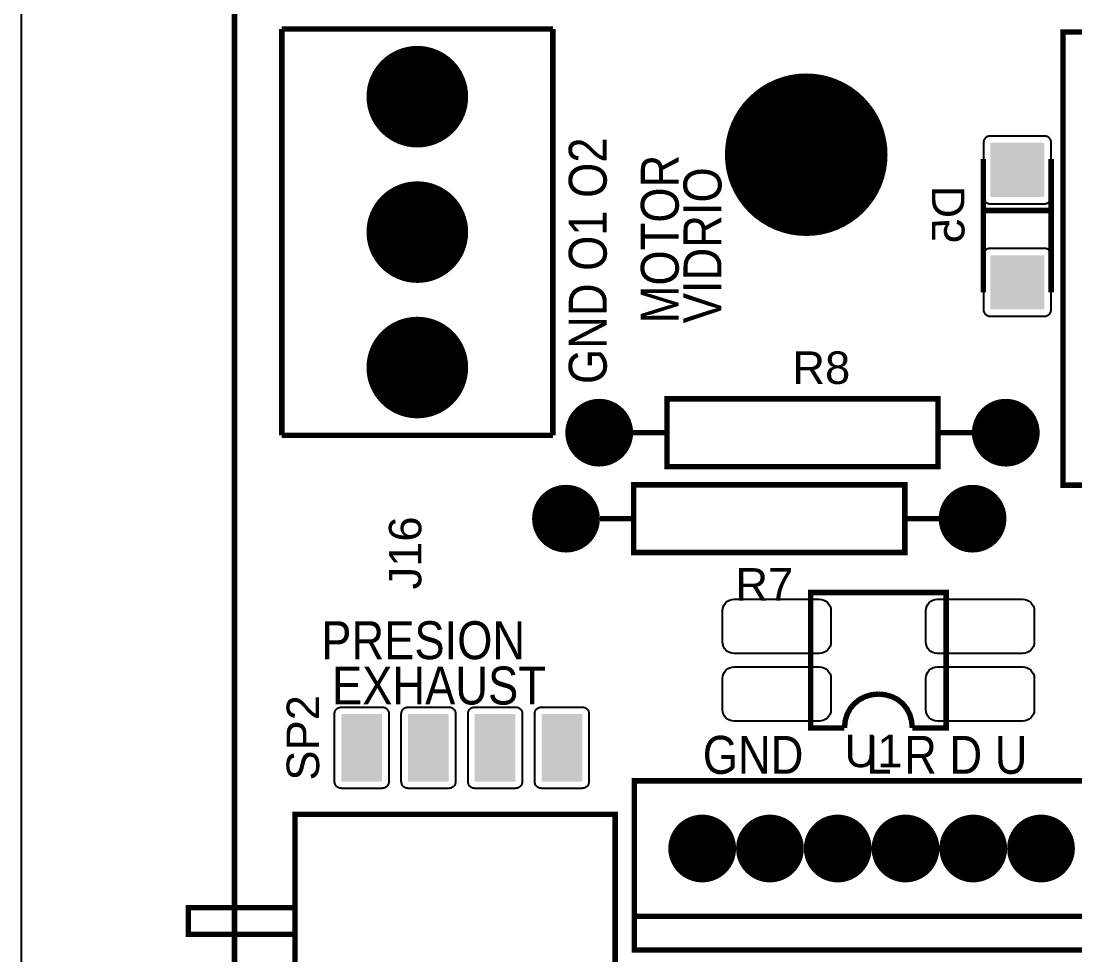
# Model space of a CAD drawing. Header units: inches. Extents: x 15 to 148, y 10 to 111.
# Drawn here: x 126.91 to 129.627, y 100.699 to 103.108 of the extents above; entities that cross this region are included whole.
import ezdxf

# ---------------------------------------------------------------- set-up
doc = ezdxf.new("R2010")
doc.units = ezdxf.units.IN
doc.header["$MEASUREMENT"] = 0
doc.layers.add('BLK_12AWG', color=7, linetype='Continuous')

# ---------------------------------------------------------------- blocks, each defined once
blk = doc.blocks.new('RPAD')
blk.add_trace([(-0.5, -0.5), (-0.5, 0.5), (0.5, -0.5), (0.5, 0.5)])
blk = doc.blocks.new('EPAD')
at = {"const_width": 0.5}
blk.add_lwpolyline([(-0.25, 0, 1), (0.25, 0, 1)], format="xyb", close=True, dxfattribs=at)
blk = doc.blocks.new('CBA2Board')
at = {"const_width": 0.008}
for points in [[(154.6751, 100.9212), (162.5311, 100.9212), (162.5311, 105.055), (154.6751, 105.055), (154.6751, 100.9212)], [(154.6751, 100.9212), (162.5311, 100.9212), (162.5311, 105.055), (154.6751, 105.055), (154.6751, 100.9212)], [(154.6751, 100.9212), (162.5311, 100.9212), (162.5311, 105.055), (154.6751, 105.055), (154.6751, 100.9212)], [(155.1449, 104.2849), (154.7449, 104.2849)], [(154.7449, 104.2849), (154.7449, 103.6849)], [(155.1449, 104.2849), (154.7449, 104.2849)], [(154.7449, 104.2849), (154.7449, 103.6849)], [(155.1449, 104.2849), (154.7449, 104.2849)], [(154.7449, 104.2849), (154.7449, 103.6849)], [(155.1449, 103.6849), (155.1449, 104.2849)], [(155.1449, 103.6849), (155.1449, 104.2849)], [(155.1449, 103.6849), (155.1449, 104.2849)], [(155.8976, 103.6112), (156.744, 103.6112), (156.744, 104.2805), (155.8976, 104.2805), (155.8976, 103.6112)], [(155.8976, 103.6112), (156.744, 103.6112), (156.744, 104.2805), (155.8976, 104.2805), (155.8976, 103.6112)], [(155.8976, 103.6112), (156.744, 103.6112), (156.744, 104.2805), (155.8976, 104.2805), (155.8976, 103.6112)], [(155.7803, 104.0928), (155.7803, 103.8958)], [(155.7803, 104.0928), (155.7803, 103.8958)], [(155.7803, 104.0928), (155.7803, 103.8958)], [(155.8803, 103.8958), (155.8803, 104.0928)], [(155.8803, 103.8958), (155.8803, 104.0928)], [(155.8803, 103.8958), (155.8803, 104.0928)], [(155.8803, 104.0168), (155.7803, 104.0168)], [(155.8803, 104.0168), (155.7803, 104.0168)], [(155.8803, 104.0168), (155.7803, 104.0168)], [(155.3133, 103.6387), (155.7133, 103.6387), (155.7133, 103.7387), (155.3133, 103.7387), (155.3133, 103.6387)], [(155.3133, 103.6387), (155.7133, 103.6387), (155.7133, 103.7387), (155.3133, 103.7387), (155.3133, 103.6387)], [(155.3133, 103.6387), (155.7133, 103.6387), (155.7133, 103.7387), (155.3133, 103.7387), (155.3133, 103.6387)], [(155.1449, 103.6849), (154.7449, 103.6849)], [(155.1449, 103.6849), (154.7449, 103.6849)], [(155.1449, 103.6849), (154.7449, 103.6849)], [(155.3133, 103.6887), (155.2633, 103.6887)], [(155.3133, 103.6887), (155.2633, 103.6887)], [(155.3133, 103.6887), (155.2633, 103.6887)], [(155.7633, 103.6887), (155.7133, 103.6887)], [(155.7633, 103.6887), (155.7133, 103.6887)], [(155.7633, 103.6887), (155.7133, 103.6887)], [(155.2643, 103.5117), (155.6643, 103.5117), (155.6643, 103.6117), (155.2643, 103.6117), (155.2643, 103.5117)], [(155.2643, 103.5117), (155.6643, 103.5117), (155.6643, 103.6117), (155.2643, 103.6117), (155.2643, 103.5117)], [(155.2643, 103.5117), (155.6643, 103.5117), (155.6643, 103.6117), (155.2643, 103.6117), (155.2643, 103.5117)], [(155.2143, 103.5617), (155.2643, 103.5617)], [(155.2143, 103.5617), (155.2643, 103.5617)], [(155.2143, 103.5617), (155.2643, 103.5617)], [(155.6643, 103.5617), (155.7143, 103.5617)], [(155.6643, 103.5617), (155.7143, 103.5617)], [(155.6643, 103.5617), (155.7143, 103.5617)], [(155.5753, 103.2527), (155.5253, 103.2527), (155.5253, 103.4527), (155.7253, 103.4527), (155.7253, 103.2527), (155.6753, 103.2527)], [(155.5753, 103.2527), (155.5253, 103.2527), (155.5253, 103.4527), (155.7253, 103.4527), (155.7253, 103.2527), (155.6753, 103.2527)], [(155.5753, 103.2527), (155.5253, 103.2527), (155.5253, 103.4527), (155.7253, 103.4527), (155.7253, 103.2527), (155.6753, 103.2527)], [(155.6253, 103.3027), (155.6151, 103.3017), (155.6057, 103.2989), (155.5972, 103.2945), (155.5898, 103.2885), (155.5837, 103.2812), (155.5792, 103.2727), (155.5763, 103.2631), (155.5753, 103.2527)], [(155.6253, 103.3027), (155.6151, 103.3017), (155.6057, 103.2989), (155.5972, 103.2945), (155.5898, 103.2885), (155.5837, 103.2812), (155.5792, 103.2727), (155.5763, 103.2631), (155.5753, 103.2527)], [(155.6253, 103.3027), (155.6151, 103.3017), (155.6057, 103.2989), (155.5972, 103.2945), (155.5898, 103.2885), (155.5837, 103.2812), (155.5792, 103.2727), (155.5763, 103.2631), (155.5753, 103.2527)], [(155.6253, 103.3027), (155.6358, 103.3017), (155.6453, 103.2989), (155.6539, 103.2945), (155.6612, 103.2885), (155.6671, 103.2812), (155.6716, 103.2727), (155.6743, 103.2631), (155.6753, 103.2527)], [(155.6253, 103.3027), (155.6358, 103.3017), (155.6453, 103.2989), (155.6539, 103.2945), (155.6612, 103.2885), (155.6671, 103.2812), (155.6716, 103.2727), (155.6743, 103.2631), (155.6753, 103.2527)], [(155.6253, 103.3027), (155.6358, 103.3017), (155.6453, 103.2989), (155.6539, 103.2945), (155.6612, 103.2885), (155.6671, 103.2812), (155.6716, 103.2727), (155.6743, 103.2631), (155.6753, 103.2527)], [(155.2653, 102.9246), (156.1653, 102.9246), (156.1653, 103.1746), (155.2653, 103.1746), (155.2653, 102.9246)], [(155.2653, 102.9246), (156.1653, 102.9246), (156.1653, 103.1746), (155.2653, 103.1746), (155.2653, 102.9246)], [(155.2653, 102.9246), (156.1653, 102.9246), (156.1653, 103.1746), (155.2653, 103.1746), (155.2653, 102.9246)], [(154.7645, 102.6526), (155.2369, 102.6526), (155.2369, 103.125), (154.7645, 103.125), (154.7645, 102.6526)], [(154.7645, 102.6526), (155.2369, 102.6526), (155.2369, 103.125), (154.7645, 103.125), (154.7645, 102.6526)], [(154.7645, 102.6526), (155.2369, 102.6526), (155.2369, 103.125), (154.7645, 103.125), (154.7645, 102.6526)], [(154.607, 102.9478), (154.7645, 102.9478), (154.7645, 102.9872), (154.607, 102.9872), (154.607, 102.9478)], [(154.607, 102.9478), (154.7645, 102.9478), (154.7645, 102.9872), (154.607, 102.9872), (154.607, 102.9478)], [(154.607, 102.9478), (154.7645, 102.9478), (154.7645, 102.9872), (154.607, 102.9872), (154.607, 102.9478)], [(156.1653, 102.9746), (155.2653, 102.9746)], [(156.1653, 102.9746), (155.2653, 102.9746)], [(156.1653, 102.9746), (155.2653, 102.9746)]]:
    blk.add_lwpolyline(points, dxfattribs=at)
for points in [[(155.8803, 104.0368), (155.8803, 104.1168), (155.8803, 104.1178), (155.8801, 104.1188), (155.8799, 104.1198), (155.8796, 104.1207), (155.8792, 104.1216), (155.8787, 104.1224), (155.8781, 104.1232), (155.8775, 104.1239), (155.8767, 104.1245), (155.876, 104.1251), (155.8752, 104.1256), (155.8743, 104.126), (155.8734, 104.1263), (155.8724, 104.1266), (155.8714, 104.1267), (155.8703, 104.1268), (155.7903, 104.1268), (155.7893, 104.1267), (155.7883, 104.1266), (155.7873, 104.1263), (155.7864, 104.126), (155.7855, 104.1256), (155.7847, 104.1251), (155.7839, 104.1245), (155.7832, 104.1239), (155.7826, 104.1232), (155.782, 104.1224), (155.7815, 104.1216), (155.7811, 104.1207), (155.7808, 104.1198), (155.7805, 104.1188), (155.7804, 104.1178), (155.7803, 104.1168), (155.7803, 104.0368), (155.7804, 104.0357), (155.7805, 104.0347), (155.7808, 104.0338), (155.7811, 104.0328), (155.7815, 104.032), (155.782, 104.0311), (155.7826, 104.0304), (155.7832, 104.0297), (155.7839, 104.029), (155.7847, 104.0285), (155.7855, 104.028), (155.7864, 104.0276), (155.7873, 104.0272), (155.7883, 104.027), (155.7893, 104.0268), (155.7903, 104.0268), (155.8703, 104.0268), (155.8714, 104.0268), (155.8724, 104.027), (155.8734, 104.0272), (155.8743, 104.0276), (155.8752, 104.028), (155.876, 104.0285), (155.8767, 104.029), (155.8775, 104.0297), (155.8781, 104.0304), (155.8787, 104.0311), (155.8792, 104.032), (155.8796, 104.0328), (155.8799, 104.0338), (155.8801, 104.0347), (155.8803, 104.0357), (155.8803, 104.0368)], [(155.8803, 103.8708), (155.8803, 103.9508), (155.8803, 103.9518), (155.8801, 103.9528), (155.8799, 103.9538), (155.8796, 103.9547), (155.8792, 103.9556), (155.8787, 103.9564), (155.8781, 103.9572), (155.8775, 103.9579), (155.8767, 103.9585), (155.876, 103.9591), (155.8752, 103.9596), (155.8743, 103.96), (155.8734, 103.9603), (155.8724, 103.9606), (155.8714, 103.9607), (155.8703, 103.9608), (155.7903, 103.9608), (155.7893, 103.9607), (155.7883, 103.9606), (155.7873, 103.9603), (155.7864, 103.96), (155.7855, 103.9596), (155.7847, 103.9591), (155.7839, 103.9585), (155.7832, 103.9579), (155.7826, 103.9572), (155.782, 103.9564), (155.7815, 103.9556), (155.7811, 103.9547), (155.7808, 103.9538), (155.7805, 103.9528), (155.7804, 103.9518), (155.7803, 103.9508), (155.7803, 103.8708), (155.7804, 103.8697), (155.7805, 103.8687), (155.7808, 103.8678), (155.7811, 103.8668), (155.7815, 103.866), (155.782, 103.8651), (155.7826, 103.8644), (155.7832, 103.8637), (155.7839, 103.863), (155.7847, 103.8625), (155.7855, 103.862), (155.7864, 103.8616), (155.7873, 103.8612), (155.7883, 103.861), (155.7893, 103.8608), (155.7903, 103.8608), (155.8703, 103.8608), (155.8714, 103.8608), (155.8724, 103.861), (155.8734, 103.8612), (155.8743, 103.8616), (155.8752, 103.862), (155.876, 103.8625), (155.8767, 103.863), (155.8775, 103.8637), (155.8781, 103.8644), (155.8787, 103.8651), (155.8792, 103.866), (155.8796, 103.8668), (155.8799, 103.8678), (155.8801, 103.8687), (155.8803, 103.8697), (155.8803, 103.8708)], [(155.3953, 103.3797), (155.3953, 103.4257), (155.3956, 103.4291), (155.3966, 103.4324), (155.3981, 103.4352), (155.4002, 103.4378), (155.4027, 103.4398), (155.4056, 103.4414), (155.4088, 103.4423), (155.4123, 103.4427), (155.5383, 103.4427), (155.5418, 103.4423), (155.545, 103.4414), (155.5479, 103.4398), (155.5504, 103.4378), (155.5524, 103.4352), (155.554, 103.4324), (155.555, 103.4291), (155.5553, 103.4257), (155.5553, 103.3797), (155.555, 103.3762), (155.554, 103.373), (155.5524, 103.3701), (155.5504, 103.3676), (155.5479, 103.3655), (155.545, 103.364), (155.5418, 103.363), (155.5383, 103.3627), (155.4123, 103.3627), (155.4088, 103.363), (155.4056, 103.364), (155.4027, 103.3655), (155.4002, 103.3676), (155.3981, 103.3701), (155.3966, 103.373), (155.3956, 103.3762), (155.3953, 103.3797)], [(155.6953, 103.3797), (155.6953, 103.4257), (155.6956, 103.4291), (155.6966, 103.4324), (155.6981, 103.4352), (155.7002, 103.4378), (155.7027, 103.4398), (155.7056, 103.4414), (155.7088, 103.4423), (155.7123, 103.4427), (155.8383, 103.4427), (155.8418, 103.4423), (155.845, 103.4414), (155.8479, 103.4398), (155.8504, 103.4378), (155.8524, 103.4352), (155.854, 103.4324), (155.855, 103.4291), (155.8553, 103.4257), (155.8553, 103.3797), (155.855, 103.3762), (155.854, 103.373), (155.8524, 103.3701), (155.8504, 103.3676), (155.8479, 103.3655), (155.845, 103.364), (155.8418, 103.363), (155.8383, 103.3627), (155.7123, 103.3627), (155.7088, 103.363), (155.7056, 103.364), (155.7027, 103.3655), (155.7002, 103.3676), (155.6981, 103.3701), (155.6966, 103.373), (155.6956, 103.3762), (155.6953, 103.3797)], [(155.3953, 103.2797), (155.3953, 103.3257), (155.3956, 103.3291), (155.3966, 103.3324), (155.3981, 103.3352), (155.4002, 103.3378), (155.4027, 103.3398), (155.4056, 103.3414), (155.4088, 103.3423), (155.4123, 103.3427), (155.5383, 103.3427), (155.5418, 103.3423), (155.545, 103.3414), (155.5479, 103.3398), (155.5504, 103.3378), (155.5524, 103.3352), (155.554, 103.3324), (155.555, 103.3291), (155.5553, 103.3257), (155.5553, 103.2797), (155.555, 103.2762), (155.554, 103.273), (155.5524, 103.2701), (155.5504, 103.2676), (155.5479, 103.2655), (155.545, 103.264), (155.5418, 103.263), (155.5383, 103.2627), (155.4123, 103.2627), (155.4088, 103.263), (155.4056, 103.264), (155.4027, 103.2655), (155.4002, 103.2676), (155.3981, 103.2701), (155.3966, 103.273), (155.3956, 103.2762), (155.3953, 103.2797)], [(155.6953, 103.2797), (155.6953, 103.3257), (155.6956, 103.3291), (155.6966, 103.3324), (155.6981, 103.3352), (155.7002, 103.3378), (155.7027, 103.3398), (155.7056, 103.3414), (155.7088, 103.3423), (155.7123, 103.3427), (155.8383, 103.3427), (155.8418, 103.3423), (155.845, 103.3414), (155.8479, 103.3398), (155.8504, 103.3378), (155.8524, 103.3352), (155.854, 103.3324), (155.855, 103.3291), (155.8553, 103.3257), (155.8553, 103.2797), (155.855, 103.2762), (155.854, 103.273), (155.8524, 103.2701), (155.8504, 103.2676), (155.8479, 103.2655), (155.845, 103.264), (155.8418, 103.263), (155.8383, 103.2627), (155.7123, 103.2627), (155.7088, 103.263), (155.7056, 103.264), (155.7027, 103.2655), (155.7002, 103.2676), (155.6981, 103.2701), (155.6966, 103.273), (155.6956, 103.2762), (155.6953, 103.2797)], [(154.8329, 103.2834), (154.8929, 103.2834), (154.8939, 103.2834), (154.8949, 103.2832), (154.8959, 103.283), (154.8968, 103.2827), (154.8977, 103.2822), (154.8985, 103.2817), (154.8993, 103.2812), (154.9, 103.2805), (154.9006, 103.2798), (154.9012, 103.2791), (154.9017, 103.2782), (154.9021, 103.2774), (154.9025, 103.2764), (154.9027, 103.2755), (154.9028, 103.2745), (154.9029, 103.2734), (154.9029, 103.1734), (154.9028, 103.1724), (154.9027, 103.1714), (154.9025, 103.1704), (154.9021, 103.1695), (154.9017, 103.1686), (154.9012, 103.1678), (154.9006, 103.167), (154.9, 103.1663), (154.8993, 103.1657), (154.8985, 103.1651), (154.8977, 103.1646), (154.8968, 103.1642), (154.8959, 103.1639), (154.8949, 103.1636), (154.8939, 103.1635), (154.8929, 103.1634), (154.8329, 103.1634), (154.8319, 103.1635), (154.8309, 103.1636), (154.8299, 103.1639), (154.829, 103.1642), (154.8281, 103.1646), (154.8273, 103.1651), (154.8265, 103.1657), (154.8258, 103.1663), (154.8251, 103.167), (154.8246, 103.1678), (154.8241, 103.1686), (154.8237, 103.1695), (154.8233, 103.1704), (154.8231, 103.1714), (154.8229, 103.1724), (154.8229, 103.1734), (154.8229, 103.2734), (154.8229, 103.2745), (154.8231, 103.2755), (154.8233, 103.2764), (154.8237, 103.2774), (154.8241, 103.2782), (154.8246, 103.2791), (154.8251, 103.2798), (154.8258, 103.2805), (154.8265, 103.2812), (154.8273, 103.2817), (154.8281, 103.2822), (154.829, 103.2827), (154.8299, 103.283), (154.8309, 103.2832), (154.8319, 103.2834), (154.8329, 103.2834)], [(154.9313, 103.2834), (154.9913, 103.2834), (154.9924, 103.2834), (154.9934, 103.2832), (154.9943, 103.283), (154.9953, 103.2827), (154.9961, 103.2822), (154.997, 103.2817), (154.9977, 103.2812), (154.9984, 103.2805), (154.9991, 103.2798), (154.9996, 103.2791), (155.0001, 103.2782), (155.0005, 103.2774), (155.0009, 103.2764), (155.0011, 103.2755), (155.0013, 103.2745), (155.0013, 103.2734), (155.0013, 103.1734), (155.0013, 103.1724), (155.0011, 103.1714), (155.0009, 103.1704), (155.0005, 103.1695), (155.0001, 103.1686), (154.9996, 103.1678), (154.9991, 103.167), (154.9984, 103.1663), (154.9977, 103.1657), (154.997, 103.1651), (154.9961, 103.1646), (154.9953, 103.1642), (154.9943, 103.1639), (154.9934, 103.1636), (154.9924, 103.1635), (154.9913, 103.1634), (154.9313, 103.1634), (154.9303, 103.1635), (154.9293, 103.1636), (154.9283, 103.1639), (154.9274, 103.1642), (154.9265, 103.1646), (154.9257, 103.1651), (154.9249, 103.1657), (154.9242, 103.1663), (154.9236, 103.167), (154.923, 103.1678), (154.9225, 103.1686), (154.9221, 103.1695), (154.9218, 103.1704), (154.9215, 103.1714), (154.9214, 103.1724), (154.9213, 103.1734), (154.9213, 103.2734), (154.9214, 103.2745), (154.9215, 103.2755), (154.9218, 103.2764), (154.9221, 103.2774), (154.9225, 103.2782), (154.923, 103.2791), (154.9236, 103.2798), (154.9242, 103.2805), (154.9249, 103.2812), (154.9257, 103.2817), (154.9265, 103.2822), (154.9274, 103.2827), (154.9283, 103.283), (154.9293, 103.2832), (154.9303, 103.2834), (154.9313, 103.2834)], [(155.0297, 103.2834), (155.0897, 103.2834), (155.0908, 103.2834), (155.0918, 103.2832), (155.0928, 103.283), (155.0937, 103.2827), (155.0946, 103.2822), (155.0954, 103.2817), (155.0961, 103.2812), (155.0969, 103.2805), (155.0975, 103.2798), (155.0981, 103.2791), (155.0986, 103.2782), (155.099, 103.2774), (155.0993, 103.2764), (155.0995, 103.2755), (155.0997, 103.2745), (155.0997, 103.2734), (155.0997, 103.1734), (155.0997, 103.1724), (155.0995, 103.1714), (155.0993, 103.1704), (155.099, 103.1695), (155.0986, 103.1686), (155.0981, 103.1678), (155.0975, 103.167), (155.0969, 103.1663), (155.0961, 103.1657), (155.0954, 103.1651), (155.0946, 103.1646), (155.0937, 103.1642), (155.0928, 103.1639), (155.0918, 103.1636), (155.0908, 103.1635), (155.0897, 103.1634), (155.0297, 103.1634), (155.0287, 103.1635), (155.0277, 103.1636), (155.0267, 103.1639), (155.0258, 103.1642), (155.0249, 103.1646), (155.0241, 103.1651), (155.0233, 103.1657), (155.0226, 103.1663), (155.022, 103.167), (155.0214, 103.1678), (155.0209, 103.1686), (155.0205, 103.1695), (155.0202, 103.1704), (155.0199, 103.1714), (155.0198, 103.1724), (155.0197, 103.1734), (155.0197, 103.2734), (155.0198, 103.2745), (155.0199, 103.2755), (155.0202, 103.2764), (155.0205, 103.2774), (155.0209, 103.2782), (155.0214, 103.2791), (155.022, 103.2798), (155.0226, 103.2805), (155.0233, 103.2812), (155.0241, 103.2817), (155.0249, 103.2822), (155.0258, 103.2827), (155.0267, 103.283), (155.0277, 103.2832), (155.0287, 103.2834), (155.0297, 103.2834)], [(155.1282, 103.2834), (155.1882, 103.2834), (155.1892, 103.2834), (155.1902, 103.2832), (155.1912, 103.283), (155.1921, 103.2827), (155.193, 103.2822), (155.1938, 103.2817), (155.1946, 103.2812), (155.1953, 103.2805), (155.1959, 103.2798), (155.1965, 103.2791), (155.197, 103.2782), (155.1974, 103.2774), (155.1977, 103.2764), (155.198, 103.2755), (155.1981, 103.2745), (155.1982, 103.2734), (155.1982, 103.1734), (155.1981, 103.1724), (155.198, 103.1714), (155.1977, 103.1704), (155.1974, 103.1695), (155.197, 103.1686), (155.1965, 103.1678), (155.1959, 103.167), (155.1953, 103.1663), (155.1946, 103.1657), (155.1938, 103.1651), (155.193, 103.1646), (155.1921, 103.1642), (155.1912, 103.1639), (155.1902, 103.1636), (155.1892, 103.1635), (155.1882, 103.1634), (155.1282, 103.1634), (155.1271, 103.1635), (155.1261, 103.1636), (155.1252, 103.1639), (155.1242, 103.1642), (155.1234, 103.1646), (155.1225, 103.1651), (155.1218, 103.1657), (155.1211, 103.1663), (155.1204, 103.167), (155.1199, 103.1678), (155.1194, 103.1686), (155.1189, 103.1695), (155.1186, 103.1704), (155.1184, 103.1714), (155.1182, 103.1724), (155.1182, 103.1734), (155.1182, 103.2734), (155.1182, 103.2745), (155.1184, 103.2755), (155.1186, 103.2764), (155.1189, 103.2774), (155.1194, 103.2782), (155.1199, 103.2791), (155.1204, 103.2798), (155.1211, 103.2805), (155.1218, 103.2812), (155.1225, 103.2817), (155.1234, 103.2822), (155.1242, 103.2827), (155.1252, 103.283), (155.1261, 103.2832), (155.1271, 103.2834), (155.1282, 103.2834)]]:
    blk.add_lwpolyline(points, close=True)
for name, p, xscale, yscale in [('EPAD', (154.9449, 104.1849), 0.15, 0.15), ('EPAD', (155.5188, 104.0992), 0.24, 0.24), ('EPAD', (154.9449, 103.9849), 0.15, 0.15), ('EPAD', (154.9449, 103.7849), 0.15, 0.15), ('EPAD', (155.2133, 103.6887), 0.1, 0.1), ('EPAD', (155.8133, 103.6887), 0.1, 0.1), ('EPAD', (155.1643, 103.5617), 0.1, 0.1), ('EPAD', (155.7643, 103.5617), 0.1, 0.1), ('RPAD', (154.8629, 103.2234), 0.06, 0.1), ('RPAD', (154.9613, 103.2234), 0.06, 0.1), ('RPAD', (155.0597, 103.2234), 0.06, 0.1), ('RPAD', (155.1582, 103.2234), 0.06, 0.1), ('EPAD', (155.3653, 103.0746), 0.1, 0.1), ('EPAD', (155.4653, 103.0746), 0.1, 0.1), ('EPAD', (155.5653, 103.0746), 0.1, 0.1), ('EPAD', (155.6653, 103.0746), 0.1, 0.1), ('EPAD', (155.7653, 103.0746), 0.1, 0.1), ('EPAD', (155.8653, 103.0746), 0.1, 0.1)]:
    blk.add_blockref(name, p, dxfattribs=dict(xscale=xscale, yscale=yscale))
at = {"xscale": 0.08, "yscale": 0.08, "rotation": 270}
for p in [(155.8303, 104.0768), (155.8303, 103.9108)]:
    blk.add_blockref('RPAD', p, dxfattribs=at)
for s, height, width, p in [('GND O1 O2', 0.056, 0.892857, (155.2244, 103.7605)), ('GND O1 O2', 0.056, 0.892857, (155.2244, 103.7605)), ('GND O1 O2', 0.056, 0.892857, (155.2244, 103.7605)), ('MOTOR', 0.056, 0.892857, (155.3307, 103.8503)), ('MOTOR', 0.056, 0.892857, (155.3307, 103.8503)), ('MOTOR', 0.056, 0.892857, (155.3307, 103.8503)), ('VIDRIO', 0.056, 0.892857, (155.3937, 103.8503)), ('VIDRIO', 0.056, 0.892857, (155.3937, 103.8503)), ('VIDRIO', 0.056, 0.892857, (155.3937, 103.8503)), ('J16', 0.048, 1.041667, (154.9509, 103.4572)), ('J16', 0.048, 1.041667, (154.9509, 103.4572)), ('J16', 0.048, 1.041667, (154.9509, 103.4572)), ('SP2', 0.048, 1.041667, (154.8, 103.1748)), ('SP2', 0.048, 1.041667, (154.8, 103.1748)), ('SP2', 0.048, 1.041667, (154.8, 103.1748))]:
    blk.add_text(s, height=height, rotation=90, dxfattribs=dict(width=width)).set_placement(p)
at = {"text_generation_flag": 2, "width": 1.041667}
blk.add_text('D5', height=0.048, rotation=90, dxfattribs=at).set_placement((155.7523, 104.0538))
blk.add_text('D5', height=0.048, rotation=90, dxfattribs=at).set_placement((155.7523, 104.0538))
blk.add_text('D5', height=0.048, rotation=90, dxfattribs=at).set_placement((155.7523, 104.0538))
for s, height, width, p in [('R8', 0.048, 1.041667, (155.4983, 103.7607)), ('R8', 0.048, 1.041667, (155.4983, 103.7607)), ('R8', 0.048, 1.041667, (155.4983, 103.7607)), ('R7', 0.048, 1.041667, (155.4143, 103.4407)), ('R7', 0.048, 1.041667, (155.4143, 103.4407)), ('R7', 0.048, 1.041667, (155.4143, 103.4407)), ('PRESION', 0.056, 0.892857, (154.8031, 103.3542)), ('PRESION', 0.056, 0.892857, (154.8031, 103.3542)), ('PRESION', 0.056, 0.892857, (154.8031, 103.3542)), ('EXHAUST', 0.056, 0.892857, (154.8189, 103.2873)), ('EXHAUST', 0.056, 0.892857, (154.8189, 103.2873)), ('EXHAUST', 0.056, 0.892857, (154.8189, 103.2873)), ('GND     L R D U', 0.056, 0.892857, (155.3661, 103.1849)), ('GND     L R D U', 0.056, 0.892857, (155.3661, 103.1849)), ('GND     L R D U', 0.056, 0.892857, (155.3661, 103.1849)), ('U1', 0.048, 1.041667, (155.5753, 103.1947)), ('U1', 0.048, 1.041667, (155.5753, 103.1947)), ('U1', 0.048, 1.041667, (155.5753, 103.1947))]:
    blk.add_text(s, height=height, dxfattribs=dict(width=width)).set_placement(p)

msp = doc.modelspace()

# ---------------------------------------------------------------- linework, layer by layer
at = {"color": 7, "linetype": 'Continuous'}
msp.add_line((126.9102, 110.7588), (126.9102, 94.5738), dxfattribs=at)

# ---------------------------------------------------------------- block references
at = {"layer": 'BLK_12AWG', "xscale": 1.74680064, "yscale": 1.74680064, "zscale": 1.74680064}
msp.add_blockref('CBA2Board', (-142.7262, -79.0769), dxfattribs=at)

doc.saveas('drawing.dxf')
